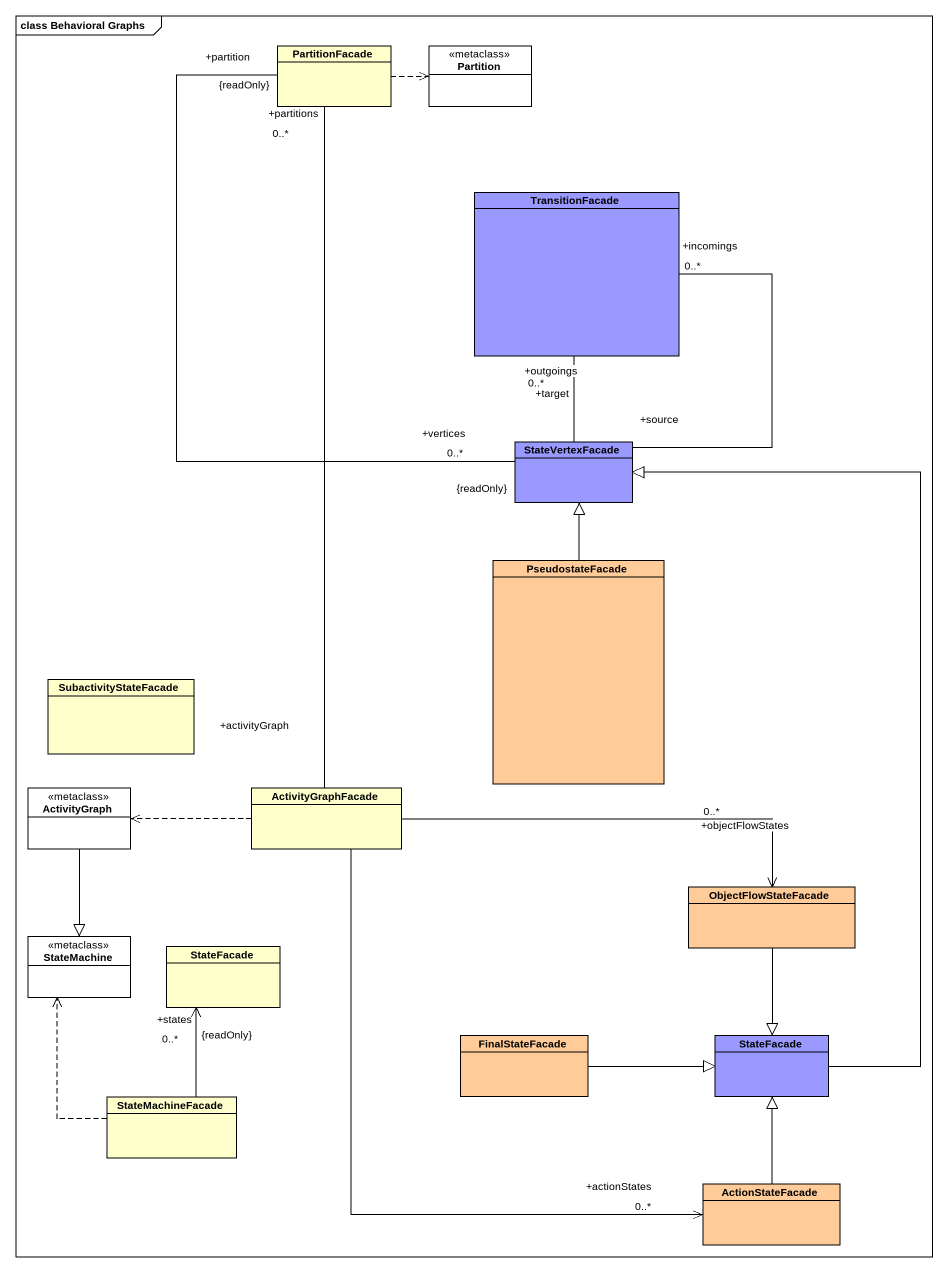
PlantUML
@startuml
mainframe class Behavioral Graphs
hide circle
hide empty members
class PartitionFacade
class "Partition" as Partition_ <<metaclass>> #FFFFFF
class TransitionFacade #9999FF
class StateVertexFacade #9999FF
class PseudostateFacade #FFCC99
class SubactivityStateFacade
class ActivityGraph <<metaclass>> #FFFFFF
class ActivityGraphFacade
class ObjectFlowStateFacade #FFCC99
class StateMachine <<metaclass>> #FFFFFF
class StateFacade
class FinalStateFacade #FFCC99
class "StateFacade" as StateFacade_2 #9999FF
class StateMachineFacade
class ActionStateFacade #FFCC99
PartitionFacade .right.> Partition_
PartitionFacade "+partition\n{readOnly}" -- "+vertices\n0..*\n{readOnly}" StateVertexFacade
StateVertexFacade "+source" -up- "+incomings\n0..*" TransitionFacade
StateVertexFacade "+target" -up- "+outgoings\n0..*" TransitionFacade
PseudostateFacade -up-|> StateVertexFacade
ActivityGraph --|> StateMachine
ActivityGraphFacade "+activityGraph" -up- "+partitions\n0..*" PartitionFacade
ActivityGraphFacade .left.> ActivityGraph
ActivityGraphFacade -right-> "+objectFlowStates\n0..*" ObjectFlowStateFacade
ObjectFlowStateFacade --|> StateFacade_2
FinalStateFacade -right-|> StateFacade_2
StateFacade_2 -up-|> StateVertexFacade
StateMachineFacade .up.> StateMachine
StateMachineFacade -up-> "+states\n0..*\n{readOnly}" StateFacade
ActionStateFacade "+actionStates\n0..*" <-up- ActivityGraphFacade
ActionStateFacade -up-|> StateFacade_2
@enduml
